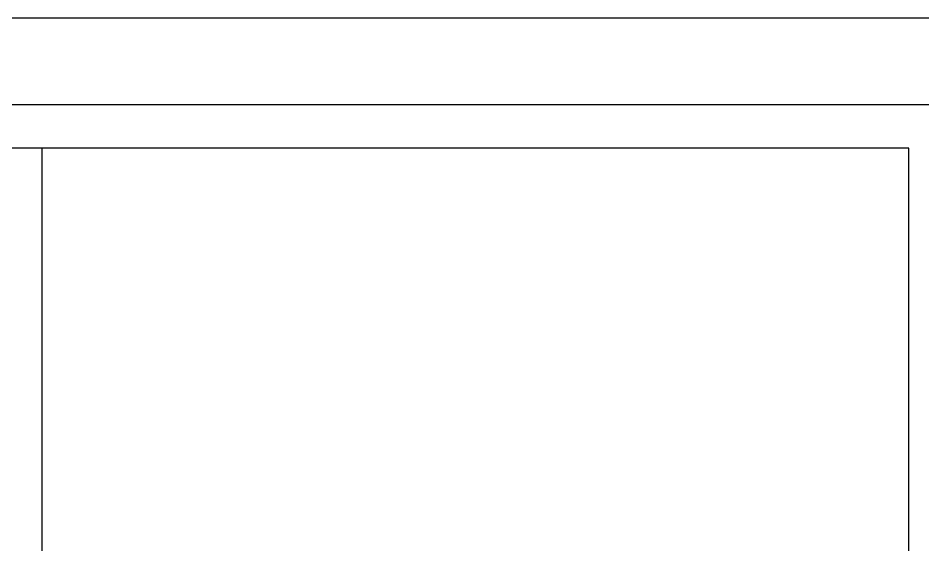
# Model space of a CAD drawing. Extents: x 422240 to 534325, y -8262 to 172635.
# Drawn here: x 475484 to 476693, y 69876 to 70579 of the extents above; entities that cross this region are included whole.
import ezdxf

# ---------------------------------------------------------------- set-up
doc = ezdxf.new("R2010")
doc.units = 0
doc.header["$LTSCALE"] = 1000
doc.header["$MEASUREMENT"] = 0

# ---------------------------------------------------------------- blocks, each defined once
blk = doc.blocks.new('次卧摆放方案图框')
at = {"color": 251}
blk.add_line((25026.8, 17757), (372.5, 17757), dxfattribs=at)
for p, q in [((24852.9, 17583.2), (546.3, 17583.2)), ((21375.6, 667.1), (21375.6, 17583.2)), ((24852.9, 667.1), (24852.9, 17583.2))]:
    blk.add_line(p, q)
blk.add_lwpolyline([(-25.1, 145.5), (25374.5, 145.5), (25374.5, 18104.8), (-25.1, 18104.8)], close=True)

msp = doc.modelspace()

# ---------------------------------------------------------------- block references
at = {"xscale": 0.3330153595476334, "yscale": 0.3330153595476334, "zscale": 0.3330153595476334}
msp.add_blockref('次卧摆放方案图框', (468397.6, 64549.6), dxfattribs=at)

doc.saveas('drawing.dxf')
